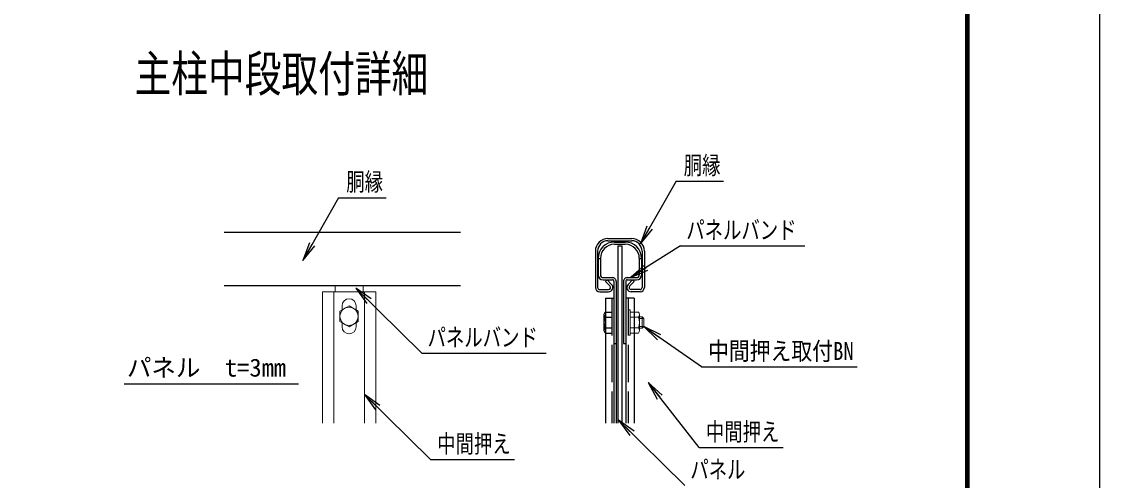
# Model space of a CAD drawing. Units: millimetres, scale not verified. Extents: x -6234 to 6240, y -4413 to 4407.
# Drawn here: x 2774 to 6240, y -2297 to -823 of the extents above; entities that cross this region are included whole.
import ezdxf
from ezdxf.enums import TextEntityAlignment as Align

# ---------------------------------------------------------------- set-up
doc = ezdxf.new("R2010")
doc.units = ezdxf.units.MM
doc.header["$LTSCALE"] = 20
doc.linetypes.add('DASHED', pattern=[7.5, 6, -1.5])
for name, color, linetype, lineweight in [('0-1_0', 7, 'Continuous', 25), ('0-2_1', 7, 'Continuous', 25), ('0-5_胴縁', 7, 'Continuous', 25), ('0-8_ボルト', 7, 'Continuous', 25), ('0-F_D-STR3', 7, 'Continuous', 13), ('1-0_ﾊﾟﾈﾙ', 7, 'Continuous', 25), ('1-1_金具', 7, 'Continuous', 25)]:
    doc.layers.add(name, color=color, linetype=linetype, lineweight=lineweight)
doc.styles.add('ＭＳ ゴシック', font='')
doc.styles.get('ＭＳ ゴシック').set_extended_font_data('MS Gothic')

# ---------------------------------------------------------------- blocks, each defined once
blk = doc.blocks.new('DARROWS')
at = {"layer": '0-1_0'}
blk.add_line((0, 0), (-19.982, 0), dxfattribs=at)
blk.add_lwpolyline([(-20, -3.333), (0, 0), (-20, 3.333)], dxfattribs=at)

msp = doc.modelspace()

# ---------------------------------------------------------------- linework, layer by layer
at = {"layer": '0-1_0'}
for p, q in [((4878.15, -1335.8), (4765.35, -1534.87)), ((3793.04, -1388.81), (3680.25, -1587.87)), ((4893, -1543.62), (4734.43, -1643.17)), ((4061.22, -1888.76), (3850.79, -1681.35)), ((4959.82, -1932.44), (4777.16, -1804.78)), ((4952.7, -2191.99), (4790.5, -1984.84)), ((4088.95, -2230.58), (3878.52, -2023.17)), ((4905.98, -2313.22), (4695.56, -2105.82))]:
    msp.add_line(p, q, dxfattribs=at)
at = {"layer": '0-1_0', "color": 3}
msp.add_lwpolyline([(-6234.47, 4406.67), (6239.53, 4406.67), (6239.53, -4413.33), (-6234.47, -4413.33)], close=True, dxfattribs=at)
at = {"layer": '0-1_0'}
for points in [[(-5814.47, 4144.17), (5819.53, 4144.17), (5819.53, -4150.83), (-5814.47, -4150.83)], [(-5811.84, 4141.54), (5816.91, 4141.54), (5816.91, -4148.21), (-5811.84, -4148.21)], [(-5809.22, 4138.92), (5814.28, 4138.92), (5814.28, -4145.58), (-5809.22, -4145.58)], [(-5806.59, 4136.29), (5811.66, 4136.29), (5811.66, -4142.96), (-5806.59, -4142.96)], [(-5803.97, 4133.67), (5809.03, 4133.67), (5809.03, -4140.33), (-5803.97, -4140.33)]]:
    msp.add_lwpolyline(points, close=True, dxfattribs=at)
at = {"layer": '0-2_1'}
for p, q in [((4878.15, -1335.8), (5031.06, -1335.8)), ((3793.04, -1388.81), (3945.95, -1388.81)), ((4893, -1543.62), (5292.42, -1543.62)), ((4646.51, -1764.59), (4646.51, -1815.25)), ((4651.37, -1756.17), (4671.26, -1756.17)), ((4671.26, -1756.17), (4671.26, -1823.67)), ((4651.37, -1773.01), (4671.26, -1773.01)), ((4651.37, -1806.83), (4671.26, -1806.83)), ((4651.37, -1823.67), (4671.26, -1823.67)), ((4061.22, -1888.76), (4460.64, -1888.76)), ((4959.82, -1932.44), (5460.56, -1932.44)), ((3103.59, -1986.73), (3664.83, -1986.73)), ((4952.7, -2191.99), (5222.24, -2191.99)), ((4088.95, -2230.58), (4358.49, -2230.58))]:
    msp.add_line(p, q, dxfattribs=at)
for centre, radius, start, end in [((4656.23, -1764.59), 9.72, 120, 240), ((4678.37, -1789.92), 31.85, 147.93138, 212.06862), ((4656.23, -1815.25), 9.72, 120, 240)]:
    msp.add_arc(centre, radius, start, end, dxfattribs=at)
at = {"layer": '0-5_胴縁'}
for p, q in [((3425.56, -1499.8), (4185.23, -1499.8)), ((4659.31, -1520.05), (4735.81, -1520.05)), ((4659.31, -1527.25), (4735.81, -1527.25)), ((4618.81, -1560.55), (4618.81, -1677.1)), ((4626.01, -1560.55), (4626.01, -1677.1)), ((4769.11, -1560.55), (4769.11, -1677.1)), ((4776.31, -1560.55), (4776.31, -1677.1)), ((4651.45, -1657.9), (4656.54, -1652.8)), ((4651.45, -1657.9), (4665.88, -1672.33)), ((4656.54, -1652.8), (4670.97, -1667.24)), ((4738.58, -1652.8), (4724.14, -1667.24)), ((4743.67, -1657.9), (4729.24, -1672.33)), ((4743.67, -1657.9), (4738.58, -1652.8)), ((3425.56, -1670.8), (4185.23, -1670.8)), ((4632.76, -1683.85), (4661.11, -1683.85)), ((4632.76, -1691.05), (4661.11, -1691.05)), ((4762.36, -1683.85), (4734.01, -1683.85)), ((4762.36, -1691.05), (4734.01, -1691.05))]:
    msp.add_line(p, q, dxfattribs=at)
for centre, radius, start, end in [((4659.31, -1560.55), 40.5, 90, 180), ((4735.81, -1560.55), 40.5, 0, 90), ((4659.31, -1560.55), 33.3, 90, 180), ((4735.81, -1560.55), 33.3, 0, 90), ((4632.76, -1677.1), 13.95, 180, 270), ((4632.76, -1677.1), 6.75, 180, 270), ((4661.11, -1677.1), 13.95, 270, 45), ((4661.11, -1677.1), 6.75, 270, 45), ((4734.01, -1677.1), 13.95, 135, 270), ((4734.01, -1677.1), 6.75, 135, 270), ((4762.36, -1677.1), 13.95, 270, 0), ((4762.36, -1677.1), 6.75, 270, 0)]:
    msp.add_arc(centre, radius, start, end, dxfattribs=at)
at = {"layer": '0-8_ボルト'}
msp.add_line((4671.26, -1754.37), (4671.26, -1825.47), dxfattribs=at)
at = {"layer": '0-F_D-STR3'}
for p, q in [((3741.52, -1691.12), (3741.52, -2113.55)), ((3741.52, -1691.12), (3912.52, -1691.12)), ((3777.52, -1691.12), (3777.52, -2113.55)), ((3782.02, -1691.12), (3782.02, -1670.87)), ((3872.02, -1691.12), (3872.02, -1670.87)), ((3876.52, -1691.12), (3876.52, -2113.55)), ((3912.52, -1691.12), (3912.52, -2113.55)), ((3827.02, -1713.62), (3827.22, -1713.62)), ((3827.02, -1736.12), (3797.77, -1752.96)), ((3797.77, -1752.96), (3797.77, -1786.79)), ((3804.52, -1736.74), (3804.52, -1736.12)), ((3804.52, -1749.07), (3804.52, -1736.12)), ((3804.52, -1736.12), (3804.52, -1749.07)), ((3827.02, -1736.12), (3856.27, -1752.96)), ((3849.52, -1736.74), (3849.52, -1736.12)), ((3849.52, -1749.07), (3849.52, -1736.12)), ((3849.52, -1736.12), (3849.52, -1749.07)), ((3856.27, -1752.96), (3856.27, -1786.79)), ((4723.85, -1830.42), (4723.85, -1749.42)), ((4731.05, -1749.42), (4723.85, -1749.42)), ((4731.05, -1749.42), (4731.05, -1830.42)), ((4731.05, -1756.17), (4731.05, -1823.67)), ((4731.05, -1756.17), (4757.15, -1756.17)), ((4760.3, -1763.92), (4760.3, -1815.87)), ((3827.02, -1803.62), (3797.77, -1786.79)), ((3804.52, -1790.67), (3804.52, -1803.62)), ((3827.02, -1803.62), (3856.27, -1786.79)), ((3849.52, -1790.67), (3849.52, -1803.62)), ((4731.05, -1773.04), (4757.15, -1773.04)), ((4760.3, -1771.92), (4769.84, -1771.92)), ((4760.3, -1776.78), (4774.7, -1776.78)), ((4769.84, -1771.92), (4769.84, -1807.92)), ((4769.84, -1771.92), (4774.7, -1776.78)), ((4774.7, -1776.78), (4774.7, -1803.06)), ((3804.52, -1803.62), (3804.52, -1803)), ((3849.52, -1803.62), (3849.52, -1803)), ((4731.05, -1830.42), (4723.85, -1830.42)), ((4731.05, -1806.79), (4757.15, -1806.79)), ((4731.05, -1823.67), (4757.15, -1823.67)), ((4760.3, -1803.06), (4774.7, -1803.06)), ((4760.3, -1807.92), (4769.84, -1807.92)), ((4769.84, -1807.92), (4774.7, -1803.06))]:
    msp.add_line(p, q, dxfattribs=at)
msp.add_circle((3827.02, -1769.87), 29.25, dxfattribs=at)
for centre, radius, start, end in [((3827.02, -1736.12), 22.5, 90, 180), ((3827.02, -1736.12), 22.5, 0, 90), ((4747.5, -1764.61), 12.82, 318.83491, 41.16509), ((4713.53, -1789.92), 46.78, 338.85295, 21.14705), ((3827.02, -1803.62), 22.5, 180, 270), ((3827.02, -1803.62), 22.5, 270, 0), ((4747.49, -1815.23), 12.83, 318.86505, 41.13495)]:
    msp.add_arc(centre, radius, start, end, dxfattribs=at)
at = {"layer": '1-0_ﾊﾟﾈﾙ'}
for p, q in [((4690.81, -1542.99), (4690.81, -2113.55)), ((4690.81, -1542.99), (4704.31, -1542.99)), ((4704.31, -1542.99), (4704.31, -2113.55))]:
    msp.add_line(p, q, dxfattribs=at)
at = {"layer": '1-1_金具'}
for p, q in [((4680.01, -1531.3), (4715.11, -1531.3)), ((4680.01, -1538.5), (4715.11, -1538.5)), ((4627.81, -1583.5), (4627.81, -1636.6)), ((4635.01, -1585.3), (4627.81, -1585.3)), ((4635.01, -1583.5), (4635.01, -1636.6)), ((4760.11, -1583.5), (4760.11, -1636.6)), ((4767.31, -1585.3), (4760.11, -1585.3)), ((4767.31, -1583.5), (4767.31, -1636.6)), ((4644.01, -1645.6), (4673.98, -1645.6)), ((4644.01, -1652.8), (4673.98, -1652.8)), ((4678.46, -1657.92), (4678.46, -1857.77)), ((4685.66, -1657.92), (4685.66, -1857.77)), ((4709.45, -1657.92), (4709.45, -1857.77)), ((4716.65, -1657.92), (4716.65, -1857.77)), ((4721.14, -1645.6), (4751.11, -1645.6)), ((4721.14, -1652.8), (4751.11, -1652.8)), ((4651.46, -1711.3), (4651.46, -2113.55)), ((4651.46, -1711.3), (4678.46, -1711.3)), ((4678.46, -1711.3), (4678.46, -2113.55)), ((4685.66, -1711.3), (4685.66, -2113.55)), ((4716.65, -1711.3), (4716.65, -2113.55)), ((4743.65, -1711.3), (4716.65, -1711.3)), ((4743.65, -1711.3), (4743.65, -2113.55)), ((4678.46, -1857.77), (4685.66, -1857.77)), ((4709.45, -1857.77), (4716.65, -1857.77))]:
    msp.add_line(p, q, dxfattribs=at)
at = {"layer": '1-1_金具', "linetype": 'DASHED'}
for p, q in [((4671.26, -1711.3), (4671.26, -2113.55)), ((4723.85, -1711.3), (4723.85, -2113.55))]:
    msp.add_line(p, q, dxfattribs=at)
at = {"layer": '1-1_金具'}
for centre, radius, start, end in [((4680.01, -1583.5), 52.2, 90, 180), ((4680.01, -1583.5), 45, 90, 180), ((4715.11, -1583.5), 52.2, 0, 90), ((4715.11, -1583.5), 45, 0, 90), ((4644.01, -1636.6), 16.2, 180, 270), ((4644.01, -1636.6), 9, 180, 270), ((4673.98, -1657.3), 11.7, 357, 90), ((4673.98, -1657.3), 4.5, 357, 90), ((4721.14, -1657.3), 11.7, 90, 183), ((4721.14, -1657.3), 4.5, 90, 183), ((4751.11, -1636.6), 16.2, 270, 0), ((4751.11, -1636.6), 9, 270, 0)]:
    msp.add_arc(centre, radius, start, end, dxfattribs=at)

# ---------------------------------------------------------------- block references
at = {"layer": '0-1_0', "xscale": 3, "yscale": 3}
for p, rotation in [((4763.88, -1537.48), 240.46398), ((3678.77, -1590.48), 240.46398), ((4731.89, -1644.77), 212.12082), ((3848.65, -1679.24), 135.41373), ((4774.7, -1803.06), 145.04934), ((4788.65, -1982.48), 128.06044), ((3876.39, -2021.07), 135.41373), ((4693.42, -2103.71), 135.41373)]:
    msp.add_blockref('DARROWS', p, dxfattribs=dict(at, rotation=rotation))

# ---------------------------------------------------------------- texts
at = {"layer": '0-1_0', "style": 'ＭＳ ゴシック'}
for s, height, width, p in [('主柱中段取付詳細', 115.4, 0.75, (3137.31, -1082.55)), ('胴縁', 57.77, 0.75, (4903.05, -1330.94)), ('胴縁', 57.77, 0.75, (3817.94, -1383.94)), ('パネルバンド', 57.77, 0.75, (4911.1, -1538.76)), ('パネルバンド', 57.77, 0.75, (4079.32, -1883.89)), ('中間押え取付BN', 57.73, 0.85, (4981.32, -1927.57)), ('中間押え', 57.77, 0.75, (4974.2, -2187.13)), ('中間押え', 57.77, 0.75, (4110.45, -2225.72)), ('パネル', 57.77, 0.75, (4924.08, -2308.36))]:
    msp.add_text(s, height=height, dxfattribs=dict(at, width=width)).set_placement(p, align=Align.BOTTOM_LEFT)
msp.add_text('パネル\u3000t=3mm', height=57.77, dxfattribs=at).set_placement((3112.73, -1981.05), align=Align.BOTTOM_LEFT)

doc.saveas('drawing.dxf')
